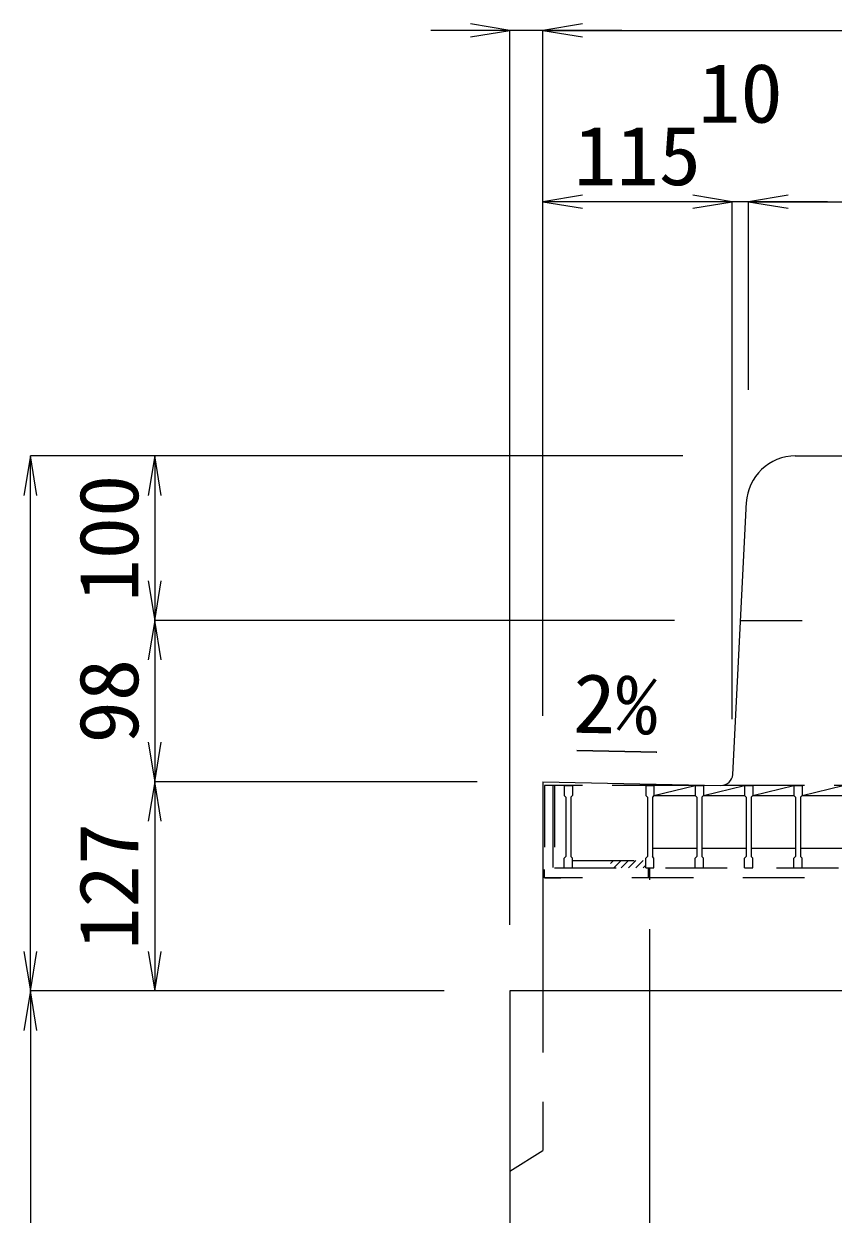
# Model space of a CAD drawing. Units: millimetres at full size; some dimension numbers follow another scale. Extents: x -734 to 58102, y 49499 to 87169.
# Drawn here: x 9779 to 10271, y 57998 to 58721 of the extents above; entities that cross this region are included whole.
import ezdxf
from ezdxf.enums import TextEntityAlignment as Align

# ---------------------------------------------------------------- set-up
doc = ezdxf.new("R2010")
doc.units = ezdxf.units.MM
doc.header["$LTSCALE"] = 50
doc.linetypes.add('DASHED_SPACED', pattern=[12, 6, -6])
doc.linetypes.add('USER1', pattern=[1.35, 0.75, -0.6])
for name, color, linetype, lineweight in [('0_2', 7, 'DASHED_SPACED', 9), ('寸法線', 7, 'Continuous', 13), ('引出線', 4, 'Continuous', 13), ('本体', 2, 'Continuous', 20), ('ｸﾞﾚｰﾁﾝｸﾞ', 7, 'USER1', 9)]:
    doc.layers.add(name, color=color, linetype=linetype, lineweight=lineweight)
doc.styles.add('ＭＳ 明朝', font='')
doc.styles.get('ＭＳ 明朝').set_extended_font_data('MS Mincho')

# ---------------------------------------------------------------- blocks, each defined once
blk = doc.blocks.new('open_arrow')
at = {"color": 0, "linetype": 'Continuous', "lineweight": -2}
blk.add_lwpolyline([(7.5, 1.25), (0, 0), (7.5, -1.25)], dxfattribs=at)

msp = doc.modelspace()

# ---------------------------------------------------------------- hatches: boundary and pattern name
at = {"layer": 'ｸﾞﾚｰﾁﾝｸﾞ'}
h = msp.add_hatch(dxfattribs=at)
h.set_pattern_fill('USER', color=256, style=0, pattern_type=2)
h.set_pattern_definition([(45, (9595.99, 57891.57), (-2.24506, 2.24506), [37.5, -30])])
h.paths.add_polyline_path([(10157, 58208.55), (10139, 58208.55), (10112.5, 58208.55), (10112.5, 58213.05), (10124, 58213.05), (10139, 58213.05), (10157, 58213.05)])

# ---------------------------------------------------------------- linework, layer by layer
at = {"layer": '0_2'}
msp.add_line((10100.5, 58258.85), (10100.5, 58208.85), dxfattribs=at)
at = {"layer": '寸法線'}
for p, q in [((10142.5, 58717.29), (10026.5, 58717.29)), ((10074.5, 58173.87), (10074.5, 58717.29)), ((10094.5, 58717.29), (10524.5, 58717.29)), ((10094.5, 58300.87), (10094.5, 58717.29)), ((10094.5, 58300.87), (10094.5, 58717.29)), ((10209.5, 58613.25), (10094.5, 58613.25)), ((10094.5, 58300.87), (10094.5, 58613.25)), ((10267.5, 58613.25), (10161.5, 58613.25)), ((10209.5, 58298.87), (10209.5, 58613.25)), ((10209.5, 58298.87), (10209.5, 58613.25)), ((10219.5, 58613.25), (10399.5, 58613.25)), ((10219.5, 58498.87), (10219.5, 58613.25)), ((10219.5, 58498.87), (10219.5, 58613.25)), ((9783.14, 58133.85), (9783.14, 58458.85)), ((10179.48, 58458.85), (9783.14, 58458.85)), ((9858.69, 58458.85), (9858.69, 58358.85)), ((10179.48, 58458.85), (9858.69, 58458.85)), ((10174.48, 58358.85), (9858.69, 58358.85)), ((9858.69, 58358.85), (9858.69, 58260.85)), ((10174.48, 58358.85), (9858.69, 58358.85)), ((9858.69, 58260.85), (9858.69, 58133.85)), ((10054.48, 58260.85), (9858.69, 58260.85)), ((10054.48, 58260.85), (9858.69, 58260.85)), ((9783.14, 58133.85), (9783.14, 57533.85)), ((10034.48, 58133.85), (9783.14, 58133.85)), ((10034.48, 58133.85), (9783.14, 58133.85)), ((10034.48, 58133.85), (9858.69, 58133.85))]:
    msp.add_line(p, q, dxfattribs=at)
at = {"layer": '引出線'}
msp.add_lwpolyline([(10163.79, 58278.81), (10115.05, 58279.78), (10163.8, 58278.81)], dxfattribs=at)
at = {"layer": '本体'}
for p, q in [((10247.85, 58458.85), (10371.15, 58458.85)), ((10209.82, 58265.34), (10218.1, 58430.74)), ((10094.5, 58260.85), (10094.5, 58133.85)), ((10094.5, 58260.85), (10202.69, 58258.69)), ((10074.5, 58133.85), (10074.5, 57083.85)), ((10544.5, 58133.85), (10074.5, 58133.85)), ((10159.5, 57604.38), (10159.5, 58133.85))]:
    msp.add_line(p, q, dxfattribs=at)
at = {"layer": '本体', "linetype": 'USER1', "lineweight": 9}
for p, q in [((10214.5, 58358.85), (10404.5, 58358.85)), ((10159.5, 58133.85), (10159.5, 58208.85)), ((10094.51, 58133.85), (10094.51, 58036.85)), ((10074.51, 58024.35), (10094.51, 58036.85))]:
    msp.add_line(p, q, dxfattribs=at)
at = {"layer": '本体'}
for centre, radius, start, end in [((10248.04, 58428.85), 30, 90, 177.13758), ((10202.83, 58265.69), 7, 268.8543, 357.13742)]:
    msp.add_arc(centre, radius, start, end, dxfattribs=at)
at = {"layer": 'ｸﾞﾚｰﾁﾝｸﾞ'}
for p, q in [((10523.5, 58258.55), (10095.5, 58258.55)), ((10095.5, 58258.55), (10095.5, 58202.55)), ((10101.5, 58258.55), (10101.5, 58208.55)), ((10511.5, 58258.55), (10107.5, 58258.55)), ((10107.5, 58258.55), (10112.5, 58258.55)), ((10107.5, 58258.55), (10107.5, 58252.55)), ((10107.5, 58258.55), (10112.5, 58258.55)), ((10107.5, 58258.55), (10107.5, 58252.55)), ((10107.5, 58258.55), (10112.5, 58258.55)), ((10107.5, 58258.55), (10107.5, 58252.55)), ((10107.5, 58252.55), (10108.5, 58251.55)), ((10107.5, 58252.55), (10108.5, 58251.55)), ((10107.5, 58252.55), (10108.5, 58251.55)), ((10112.5, 58252.55), (10111.5, 58251.55)), ((10112.5, 58252.55), (10111.5, 58251.55)), ((10112.5, 58252.55), (10111.5, 58251.55)), ((10112.5, 58258.55), (10112.5, 58252.55)), ((10112.5, 58258.55), (10112.5, 58252.55)), ((10112.5, 58258.55), (10112.5, 58252.55)), ((10157, 58258.55), (10162, 58258.55)), ((10157, 58258.55), (10157, 58252.55)), ((10157, 58258.55), (10162, 58258.55)), ((10157, 58258.55), (10157, 58252.55)), ((10157, 58258.55), (10162, 58258.55)), ((10157, 58258.55), (10157, 58252.55)), ((10157, 58252.55), (10158, 58251.55)), ((10157, 58252.55), (10158, 58251.55)), ((10157, 58252.55), (10158, 58251.55)), ((10162, 58252.55), (10161, 58251.55)), ((10162, 58252.55), (10161, 58251.55)), ((10162, 58252.55), (10161, 58251.55)), ((10162, 58252.55), (10187, 58258.55)), ((10162, 58258.55), (10162, 58252.55)), ((10162, 58258.55), (10162, 58252.55)), ((10162, 58258.55), (10162, 58252.55)), ((10162, 58252.55), (10187, 58252.55)), ((10187, 58258.55), (10192, 58258.55)), ((10187, 58258.55), (10187, 58252.55)), ((10187, 58258.55), (10192, 58258.55)), ((10187, 58258.55), (10187, 58252.55)), ((10187, 58258.55), (10192, 58258.55)), ((10187, 58258.55), (10187, 58252.55)), ((10187, 58252.55), (10188, 58251.55)), ((10187, 58252.55), (10188, 58251.55)), ((10187, 58252.55), (10188, 58251.55)), ((10192, 58252.55), (10191, 58251.55)), ((10192, 58252.55), (10191, 58251.55)), ((10192, 58252.55), (10191, 58251.55)), ((10192, 58252.55), (10217, 58258.55)), ((10192, 58258.55), (10192, 58252.55)), ((10192, 58258.55), (10192, 58252.55)), ((10192, 58258.55), (10192, 58252.55)), ((10192, 58252.55), (10217, 58252.55)), ((10217, 58258.55), (10222, 58258.55)), ((10217, 58258.55), (10217, 58252.55)), ((10217, 58258.55), (10222, 58258.55)), ((10217, 58258.55), (10217, 58252.55)), ((10217, 58258.55), (10222, 58258.55)), ((10217, 58258.55), (10217, 58252.55)), ((10217, 58252.55), (10218, 58251.55)), ((10217, 58252.55), (10218, 58251.55)), ((10217, 58252.55), (10218, 58251.55)), ((10222, 58252.55), (10221, 58251.55)), ((10222, 58252.55), (10221, 58251.55)), ((10222, 58252.55), (10221, 58251.55)), ((10222, 58252.55), (10247, 58258.55)), ((10222, 58258.55), (10222, 58252.55)), ((10222, 58258.55), (10222, 58252.55)), ((10222, 58258.55), (10222, 58252.55)), ((10222, 58252.55), (10247, 58252.55)), ((10247, 58258.55), (10252, 58258.55)), ((10247, 58258.55), (10247, 58252.55)), ((10247, 58258.55), (10252, 58258.55)), ((10247, 58258.55), (10247, 58252.55)), ((10247, 58258.55), (10252, 58258.55)), ((10247, 58258.55), (10247, 58252.55)), ((10247, 58252.55), (10248, 58251.55)), ((10247, 58252.55), (10248, 58251.55)), ((10247, 58252.55), (10248, 58251.55)), ((10252, 58252.55), (10251, 58251.55)), ((10252, 58252.55), (10251, 58251.55)), ((10252, 58252.55), (10251, 58251.55)), ((10252, 58252.55), (10277, 58258.55)), ((10252, 58258.55), (10252, 58252.55)), ((10252, 58258.55), (10252, 58252.55)), ((10252, 58258.55), (10252, 58252.55)), ((10252, 58252.55), (10277, 58252.55)), ((10108.5, 58251.55), (10108.5, 58215.55)), ((10108.5, 58251.55), (10108.5, 58215.55)), ((10108.5, 58251.55), (10108.5, 58215.55)), ((10111.5, 58251.55), (10111.5, 58215.55)), ((10111.5, 58251.55), (10111.5, 58215.55)), ((10111.5, 58251.55), (10111.5, 58215.55)), ((10158, 58251.55), (10158, 58215.55)), ((10158, 58251.55), (10158, 58215.55)), ((10158, 58251.55), (10158, 58215.55)), ((10161, 58251.55), (10161, 58215.55)), ((10161, 58251.55), (10161, 58215.55)), ((10161, 58251.55), (10161, 58215.55)), ((10188, 58251.55), (10188, 58215.55)), ((10188, 58251.55), (10188, 58215.55)), ((10188, 58251.55), (10188, 58215.55)), ((10191, 58251.55), (10191, 58215.55)), ((10191, 58251.55), (10191, 58215.55)), ((10191, 58251.55), (10191, 58215.55)), ((10218, 58251.55), (10218, 58215.55)), ((10218, 58251.55), (10218, 58215.55)), ((10218, 58251.55), (10218, 58215.55)), ((10221, 58251.55), (10221, 58215.55)), ((10221, 58251.55), (10221, 58215.55)), ((10221, 58251.55), (10221, 58215.55)), ((10248, 58251.55), (10248, 58215.55)), ((10248, 58251.55), (10248, 58215.55)), ((10248, 58251.55), (10248, 58215.55)), ((10251, 58251.55), (10251, 58215.55)), ((10251, 58251.55), (10251, 58215.55)), ((10251, 58251.55), (10251, 58215.55)), ((10161, 58220.55), (10188, 58220.55)), ((10191, 58220.55), (10218, 58220.55)), ((10221, 58220.55), (10248, 58220.55)), ((10251, 58220.55), (10278, 58220.55)), ((10107.5, 58214.55), (10108.5, 58215.55)), ((10107.5, 58214.55), (10108.5, 58215.55)), ((10107.5, 58214.55), (10108.5, 58215.55)), ((10107.5, 58208.55), (10107.5, 58214.55)), ((10107.5, 58208.55), (10107.5, 58214.55)), ((10107.5, 58208.55), (10107.5, 58214.55)), ((10112.5, 58214.55), (10111.5, 58215.55)), ((10112.5, 58214.55), (10111.5, 58215.55)), ((10112.5, 58214.55), (10111.5, 58215.55)), ((10112.5, 58208.55), (10112.5, 58214.55)), ((10112.5, 58208.55), (10112.5, 58214.55)), ((10112.5, 58208.55), (10112.5, 58214.55)), ((10112.5, 58213.05), (10157, 58213.05)), ((10157, 58214.55), (10158, 58215.55)), ((10157, 58214.55), (10158, 58215.55)), ((10157, 58214.55), (10158, 58215.55)), ((10157, 58208.55), (10157, 58214.55)), ((10157, 58208.55), (10157, 58214.55)), ((10157, 58208.55), (10157, 58214.55)), ((10162, 58214.55), (10161, 58215.55)), ((10162, 58214.55), (10161, 58215.55)), ((10162, 58214.55), (10161, 58215.55)), ((10162, 58208.55), (10162, 58214.55)), ((10162, 58208.55), (10162, 58214.55)), ((10162, 58208.55), (10162, 58214.55)), ((10187, 58214.55), (10188, 58215.55)), ((10187, 58214.55), (10188, 58215.55)), ((10187, 58214.55), (10188, 58215.55)), ((10187, 58208.55), (10187, 58214.55)), ((10187, 58208.55), (10187, 58214.55)), ((10187, 58208.55), (10187, 58214.55)), ((10192, 58214.55), (10191, 58215.55)), ((10192, 58214.55), (10191, 58215.55)), ((10192, 58214.55), (10191, 58215.55)), ((10192, 58208.55), (10192, 58214.55)), ((10192, 58208.55), (10192, 58214.55)), ((10192, 58208.55), (10192, 58214.55)), ((10217, 58214.55), (10218, 58215.55)), ((10217, 58214.55), (10218, 58215.55)), ((10217, 58214.55), (10218, 58215.55)), ((10217, 58208.55), (10217, 58214.55)), ((10217, 58208.55), (10217, 58214.55)), ((10217, 58208.55), (10217, 58214.55)), ((10222, 58214.55), (10221, 58215.55)), ((10222, 58214.55), (10221, 58215.55)), ((10222, 58214.55), (10221, 58215.55)), ((10222, 58208.55), (10222, 58214.55)), ((10222, 58208.55), (10222, 58214.55)), ((10222, 58208.55), (10222, 58214.55)), ((10247, 58214.55), (10248, 58215.55)), ((10247, 58214.55), (10248, 58215.55)), ((10247, 58214.55), (10248, 58215.55)), ((10247, 58208.55), (10247, 58214.55)), ((10247, 58208.55), (10247, 58214.55)), ((10247, 58208.55), (10247, 58214.55)), ((10252, 58214.55), (10251, 58215.55)), ((10252, 58214.55), (10251, 58215.55)), ((10252, 58214.55), (10251, 58215.55)), ((10252, 58208.55), (10252, 58214.55)), ((10252, 58208.55), (10252, 58214.55)), ((10252, 58208.55), (10252, 58214.55)), ((10095.5, 58202.55), (10095.5, 58207.55)), ((10523.5, 58202.55), (10095.5, 58202.55)), ((10095.5, 58202.55), (10105.5, 58202.55)), ((10101.5, 58208.55), (10517.5, 58208.55)), ((10107.5, 58208.55), (10112.5, 58208.55)), ((10107.5, 58208.55), (10112.5, 58208.55)), ((10107.5, 58208.55), (10112.5, 58208.55)), ((10157, 58208.55), (10162, 58208.55)), ((10157, 58208.55), (10162, 58208.55)), ((10157, 58208.55), (10162, 58208.55)), ((10158.5, 58208.55), (10158.5, 58202.55)), ((10187, 58208.55), (10192, 58208.55)), ((10187, 58208.55), (10192, 58208.55)), ((10187, 58208.55), (10192, 58208.55)), ((10217, 58208.55), (10222, 58208.55)), ((10217, 58208.55), (10222, 58208.55)), ((10217, 58208.55), (10222, 58208.55)), ((10247, 58208.55), (10252, 58208.55)), ((10247, 58208.55), (10252, 58208.55)), ((10247, 58208.55), (10252, 58208.55))]:
    msp.add_line(p, q, dxfattribs=at)

# ---------------------------------------------------------------- block references
at = {"layer": '寸法線', "xscale": 3.2, "yscale": 3.2}
for p, rotation in [((10074.5, 58717.29), 180), ((10209.5, 58613.25), 180), ((10209.5, 58613.25), 180), ((9783.14, 58458.85), 270), ((9858.69, 58458.85), 270), ((9858.69, 58358.85), 90), ((9858.69, 58358.85), 270), ((9858.69, 58260.85), 90), ((9858.69, 58260.85), 270), ((9783.14, 58133.85), 90), ((9858.69, 58133.85), 90), ((9783.14, 58133.85), 270)]:
    msp.add_blockref('open_arrow', p, dxfattribs=dict(at, rotation=rotation))
for p in [(10094.5, 58717.29), (10094.5, 58717.29), (10094.5, 58613.25), (10219.5, 58613.25), (10219.5, 58613.25)]:
    msp.add_blockref('open_arrow', p, dxfattribs=at)
at = {"layer": '引出線', "xscale": 0.0533, "yscale": 0.0533, "rotation": 178.9}
msp.add_blockref('open_arrow', (10163.79, 58278.81), dxfattribs=at)

# ---------------------------------------------------------------- texts
at = {"layer": '寸法線', "style": 'ＭＳ 明朝', "width": 1.05}
for s, p in [('10', (10214.5, 58679.25)), ('115', (10152, 58641.27))]:
    msp.add_text(s, height=36.03, dxfattribs=at).set_placement(p, align=Align.MIDDLE_CENTER)
for s, p in [('100', (9830.67, 58408.85)), ('98', (9830.67, 58309.85)), ('127', (9830.67, 58197.35))]:
    msp.add_text(s, height=36.03, rotation=90, dxfattribs=at).set_placement(p, align=Align.MIDDLE_CENTER)
at = {"layer": '引出線', "style": 'ＭＳ 明朝', "width": 1.05}
msp.add_text('2%', height=36.03, rotation=358.854, dxfattribs=at).set_placement((10164.73, 58325.7), align=Align.TOP_RIGHT)

doc.saveas('drawing.dxf')
